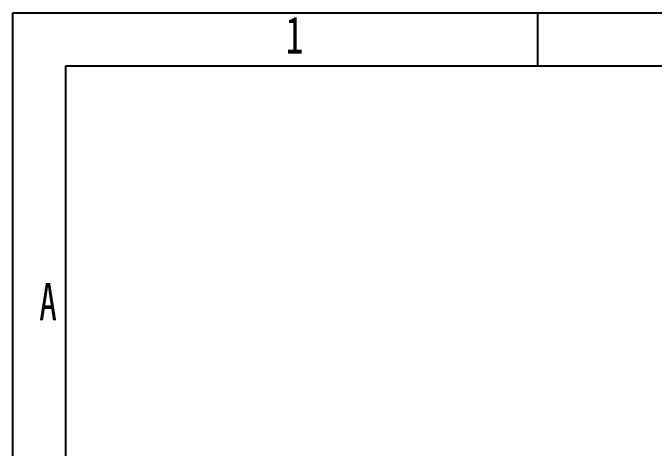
# Model space of a CAD drawing. Header units: millimetres. Extents: x 0 to 297, y 0 to 210.
# Drawn here: x 0 to 60.5, y 168.9 to 210 of the extents above; entities that cross this region are included whole.
import ezdxf

# ---------------------------------------------------------------- set-up
doc = ezdxf.new("R2010")
doc.units = ezdxf.units.MM
doc.linetypes.add('CENTERX2', pattern=[20.32, 12.7, -2.54, 2.54, -2.54])
doc.layers.add('图框', color=7, linetype='Continuous')
doc.styles.add('SLDTEXTSTYLE0', font='TXT', dxfattribs={"width": 0.7})

msp = doc.modelspace()

# ---------------------------------------------------------------- linework, layer by layer
at = {"layer": '图框'}
for p, q in [((0, 210), (49.5, 210)), ((0, 0), (0, 210)), ((0, 210), (297, 210)), ((49.5, 210), (49.5, 205))]:
    msp.add_line(p, q, dxfattribs=at)
at = {"layer": '图框', "linetype": 'CENTERX2'}
msp.add_line((49.5, 210), (49.5, 205), dxfattribs=at)
at = {"layer": '图框', "linetype": 'Continuous', "lineweight": 25}
for p, q in [((5, 5), (5, 205)), ((5, 205), (292, 205))]:
    msp.add_line(p, q, dxfattribs=at)

# ---------------------------------------------------------------- texts
at = {"layer": '图框', "char_height": 3.5, "attachment_point": 2, "style": 'SLDTEXTSTYLE0'}
for s, insert in [('1', (26.555, 209.659)), ('A', (3.32, 184.494))]:
    msp.add_mtext(s, dxfattribs=dict(at, insert=insert))

doc.saveas('drawing.dxf')
